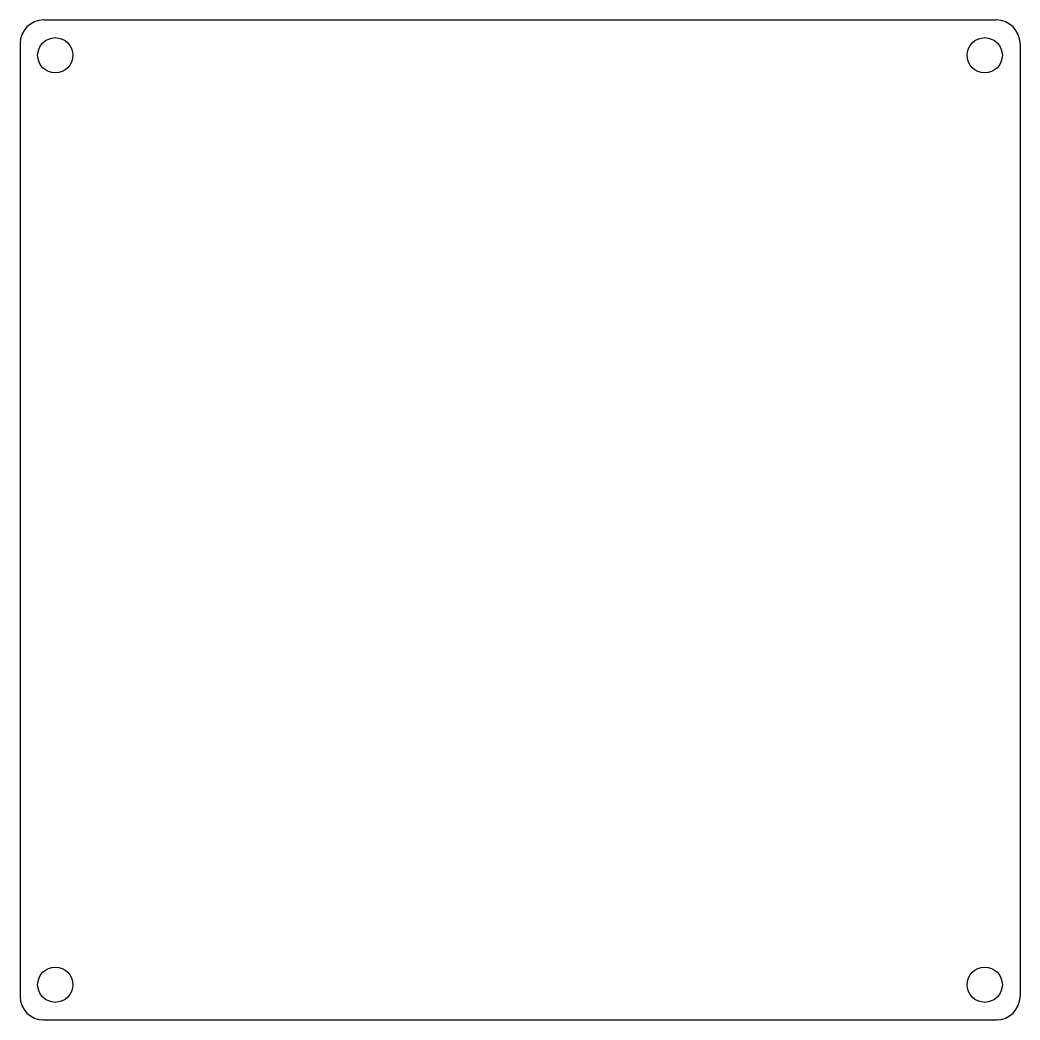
# Model space of a CAD drawing. Header units: millimetres. Extents: x -39.6 to 45.4, y -63.9 to 21.1.
import ezdxf

# ---------------------------------------------------------------- set-up
doc = ezdxf.new("R2010")
doc.units = ezdxf.units.MM

msp = doc.modelspace()

# ---------------------------------------------------------------- linework, layer by layer
at = {"color": 7, "linetype": 'Continuous'}
for p, q in [((-37.607, 21.139), (43.393, 21.139)), ((-39.607, 19.139), (-39.607, -61.861)), ((45.393, 19.139), (45.393, -61.861)), ((-37.607, -63.861), (43.393, -63.861))]:
    msp.add_line(p, q, dxfattribs=at)
for centre in [(-36.607, 18.139), (42.393, 18.139), (-36.607, -60.861), (42.393, -60.861)]:
    msp.add_circle(centre, 1.5, dxfattribs=at)
for centre, start, end in [((-37.607, 19.139), 90, 180), ((43.393, 19.139), 0, 90), ((-37.607, -61.861), 180, 270), ((43.393, -61.861), 270, 0)]:
    msp.add_arc(centre, 2, start, end, dxfattribs=at)

doc.saveas('drawing.dxf')
